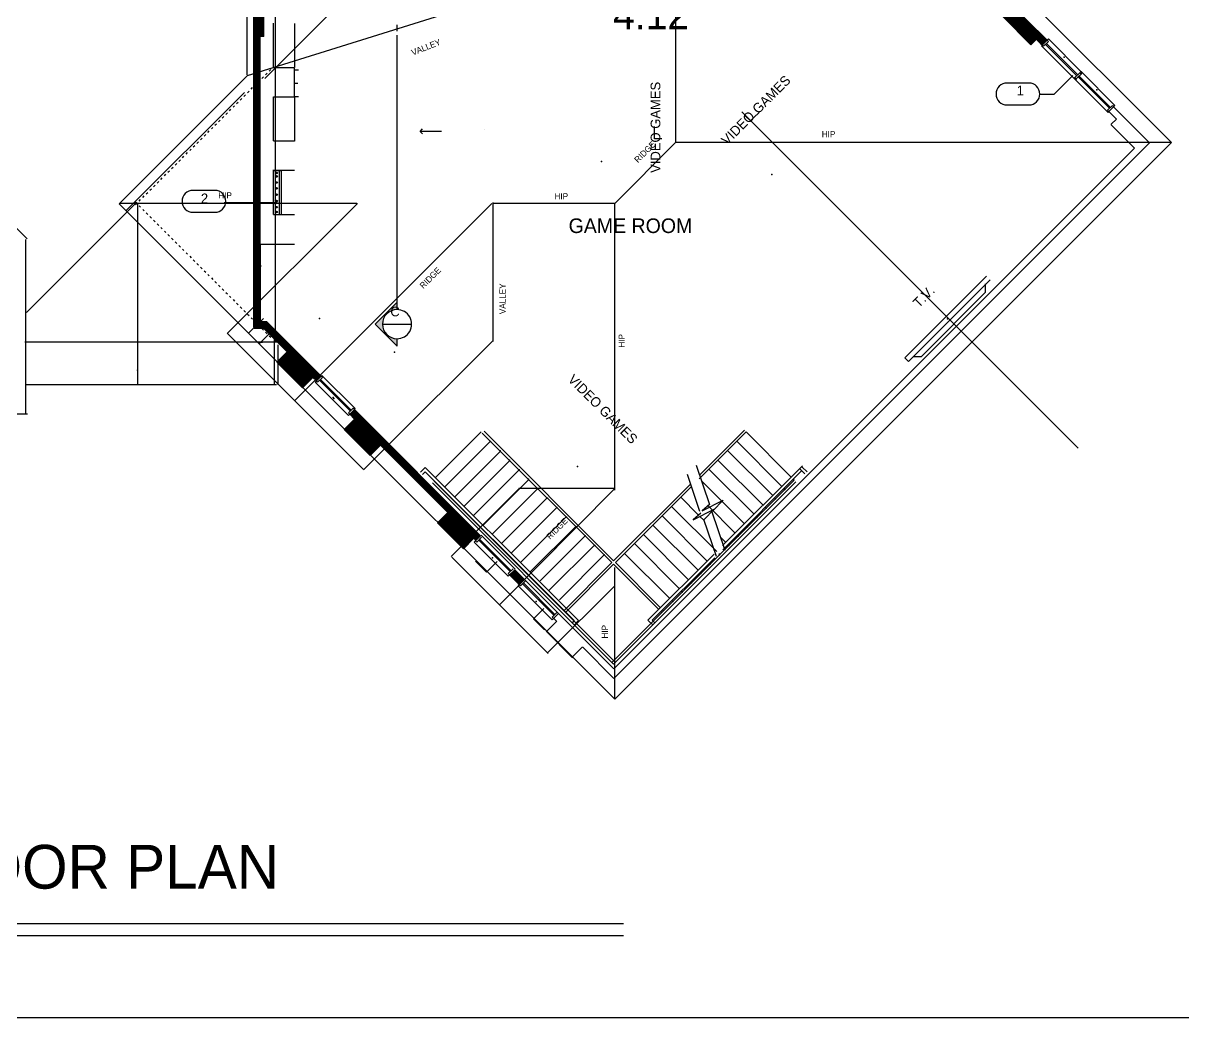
# Model space of a CAD drawing. Extents: x -92740 to -63661, y -15771 to -4391.
# Drawn here: x -81262 to -80308, y -7279 to -6461 of the extents above; entities that cross this region are included whole.
import ezdxf
from ezdxf.enums import TextEntityAlignment as Align

# ---------------------------------------------------------------- set-up
doc = ezdxf.new("R2010")
doc.units = 0
doc.header["$MEASUREMENT"] = 0
doc.linetypes.add('Dashed', pattern=[1, 0.3, -0.4, 0.3])
for name, color, linetype in [('1NOTES', 2, 'Continuous'), ('1PFNEW', 5, 'Continuous'), ('2NOTES', 1, 'Continuous'), ('B1NOTES', 2, 'Continuous'), ('B1WALLFILL', 1, 'Continuous'), ('B2CABINETS', 3, 'Continuous'), ('B2WALLFILL', 1, 'Continuous'), ('B2WINDOWS', 5, 'Continuous'), ('EXCABINETS', 8, 'Continuous'), ('EXDOORS', 3, 'Continuous'), ('EXWALLS', 1, 'Continuous'), ('EXWINDOW', 5, 'Continuous'), ('NEWALLS2', 1, 'Continuous'), ('NEWINDOW1', 5, 'Continuous'), ('ROOF', 1, 'Continuous'), ('ROOMNAME', 1, 'Continuous'), ('STAIR', 8, 'Continuous')]:
    doc.layers.add(name, color=color, linetype=linetype)
doc.styles.add('DCADTXTSTYLE1', font='AVG_TP')
pattern_1 = [(45, (0, 0), (-0.11048543456, 0.11048543456), []), (-45, (0, 0), (0.11048543456, 0.11048543456), [])]

msp = doc.modelspace()

# ---------------------------------------------------------------- hatches: boundary and pattern name
at = {"layer": '1PFNEW', "linetype": 'Continuous', "ltscale": 12}
msp.add_hatch(color=2, dxfattribs=at).paths.add_polyline_path([(-80954.5, -6726.5), (-80972.5, -6708.5), (-80954.5, -6690.5), (-80954.5, -6696.5, 1), (-80954.5, -6720.5)], flags=0)
at = {"layer": 'B1WALLFILL', "linetype": 'Continuous', "ltscale": 12}
h = msp.add_hatch(dxfattribs=at)
h.set_pattern_fill('ansi37', color=1, scale=0.15625, style=0, pattern_type=2)
h.set_pattern_definition(pattern_1)
h.paths.add_polyline_path([(-80453.3, -6441.8), (-80420.05, -6475.05), (-80424.29, -6479.29), (-80428.73, -6474.15), (-80433.33, -6478.74), (-80456.04, -6456.04), (-80451.65, -6451.23), (-80457.44, -6445.44)], flags=0)
h = msp.add_hatch(dxfattribs=at)
h.set_pattern_fill('ansi37', color=1, scale=0.15625, style=0, pattern_type=2)
h.set_pattern_definition(pattern_1)
h.paths.add_polyline_path([(-81029.95, -6746.09), (-81026.59, -6741.68)], flags=0)
h = msp.add_hatch(dxfattribs=at)
h.set_pattern_fill('ansi37', color=1, scale=0.15625, style=0, pattern_type=2)
h.set_pattern_definition(pattern_1)
h.paths.add_polyline_path([(-81014.21, -6761.83), (-81009.79, -6758.47)], flags=0)
at = {"layer": 'B2WALLFILL', "linetype": 'Continuous', "ltscale": 12}
h = msp.add_hatch(dxfattribs=at)
h.set_pattern_fill('ansi37', color=1, scale=0.15625, style=0, pattern_type=2)
h.set_pattern_definition(pattern_1)
h.paths.add_polyline_path([(-81064.5, -6279), (-81072, -6279), (-81072, -6712), (-81064, -6712), (-81044.75, -6731.25), (-81053, -6739.5), (-81053, -6740), (-81032.14, -6760.92), (-81023.62, -6752.39), (-81020.82, -6755.19), (-81016.93, -6751.31), (-81061.92, -6706.31), (-81067, -6706.31), (-81067, -6472), (-81064, -6472), (-81064, -6279)], flags=0)
h = msp.add_hatch(dxfattribs=at)
h.set_pattern_fill('ansi37', color=1, scale=0.15625, style=0, pattern_type=2)
h.set_pattern_definition(pattern_1)
h.paths.add_polyline_path([(-80989.56, -6778.68), (-80993.44, -6782.57), (-80989.37, -6786.64), (-80997.89, -6795.17), (-80976.64, -6816.42), (-80968.12, -6807.89), (-80912.67, -6863.34), (-80921.19, -6871.87), (-80899.94, -6893.12), (-80891.42, -6884.59), (-80890.26, -6885.76), (-80890.54, -6885.47), (-80889.67, -6886.34), (-80885.78, -6882.45)], flags=0)
h = msp.add_hatch(dxfattribs=at)
h.set_pattern_fill('ansi37', color=1, scale=0.15625, style=0, pattern_type=2)
h.set_pattern_definition(pattern_1)
h.paths.add_polyline_path([(-80858.06, -6910.72), (-80861.68, -6914.33), (-80854.03, -6922.53), (-80849.8, -6918.38)], flags=0)

# ---------------------------------------------------------------- linework, layer by layer
at = {"layer": '1NOTES', "color": 1, "linetype": 'Continuous', "ltscale": 12}
for p, q in [((-81733.75, -7201.27), (-80768.43, -7201.27)), ((-81733.75, -7211.19), (-80768.43, -7211.19))]:
    msp.add_line(p, q, dxfattribs=at)
at = {"layer": '1PFNEW', "color": 1, "linetype": 'Continuous', "ltscale": 12}
for p, q in [((-80954.5, -6467.5), (-80954.5, -6462.5)), ((-80954.5, -6696.5), (-80954.5, -6471)), ((-80935.5, -6550), (-80933.5, -6548)), ((-80935.5, -6550), (-80933.5, -6552)), ((-81053, -6608.5), (-81055, -6606.5)), ((-81053, -6608.5), (-81055, -6610.5))]:
    msp.add_line(p, q, dxfattribs=at)
at = {"layer": '1PFNEW', "color": 2, "linetype": 'Continuous', "ltscale": 12}
for p, q in [((-80414.25, -6519.25), (-80399, -6504)), ((-80426.25, -6519.25), (-80414.25, -6519.25)), ((-80918, -6550), (-80935.5, -6550)), ((-81096.5, -6608.5), (-81053, -6608.5)), ((-80954.5, -6690.5), (-80972.5, -6708.5)), ((-80954.5, -6696.5), (-80954.5, -6690.5)), ((-80972.5, -6708.5), (-80954.5, -6726.5)), ((-80966.5, -6708.5), (-80942.5, -6708.5)), ((-80954.5, -6726.5), (-80954.5, -6720.5))]:
    msp.add_line(p, q, dxfattribs=at)
for start, end in [(90, 269.99999), (269.99999, 450.00001)]:
    msp.add_arc((-80954.5, -6708.5), 12, start, end, dxfattribs=at)
at = {"layer": 'B1NOTES', "color": 1, "linetype": 'Continuous', "ltscale": 18}
for p, q in [((-80435.01, -6510.25), (-80453.01, -6510.25)), ((-80426.01, -6519.25), (-80426.01, -6519.25)), ((-80453.01, -6528.25), (-80435.01, -6528.25)), ((-80882.26, -6548.5), (-80882.26, -6548.5)), ((-81104.26, -6598.5), (-81122.26, -6598.5)), ((-81122.26, -6616.5), (-81104.26, -6616.5)), ((-81095.26, -6607.5), (-81095.26, -6607.5))]:
    msp.add_line(p, q, dxfattribs=at)
for centre, start, end in [((-80453.01, -6519.25), 90, 180), ((-80435.01, -6519.25), 0, 90), ((-80453.01, -6519.25), 180, 269.99999), ((-80435.01, -6519.25), 269.99999, 360), ((-81122.26, -6607.5), 90, 180), ((-81104.26, -6607.5), 0, 90), ((-81122.26, -6607.5), 180, 269.99999), ((-81104.26, -6607.5), 269.99999, 360)]:
    msp.add_arc(centre, 9, start, end, dxfattribs=at)
at = {"layer": 'B2CABINETS', "color": 3, "linetype": 'Continuous', "ltscale": 12}
for p, q in [((-81056.05, -6582.14), (-81049.67, -6582.14)), ((-81051.09, -6618.28), (-81051.09, -6582.14)), ((-81049.67, -6582.14), (-81049.67, -6618.52))]:
    msp.add_line(p, q, dxfattribs=at)
for centre in [(-81053.49, -6584.2), (-81053.49, -6587.04), (-81053.49, -6592), (-81053.49, -6596.9), (-81053.49, -6602.1), (-81053.49, -6607.18), (-81053.49, -6612.32), (-81053.49, -6616.33)]:
    msp.add_circle(centre, 0.65, dxfattribs=at)
at = {"layer": 'B2WALLFILL', "color": 1, "linetype": 'Continuous', "ltscale": 12}
msp.add_point((-80956.5, -6731.5), dxfattribs=at)
at = {"layer": 'B2WINDOWS', "color": 5, "linetype": 'Continuous', "ltscale": 12}
for p, q in [((-80423.94, -6478.94), (-80424.65, -6479.64)), ((-80424.65, -6479.64), (-80396.75, -6507.55)), ((-80422.88, -6480), (-80423.94, -6478.94)), ((-80418.99, -6476.11), (-80422.88, -6480)), ((-80421.29, -6478.41), (-80395.51, -6504.19)), ((-80420.58, -6477.7), (-80394.8, -6503.48)), ((-80420.05, -6475.05), (-80418.99, -6473.99)), ((-80418.99, -6476.11), (-80420.05, -6475.05)), ((-80418.99, -6473.99), (-80391.09, -6501.89)), ((-80393.21, -6501.89), (-80397.1, -6505.78)), ((-80393.21, -6501.89), (-80392.15, -6500.83)), ((-80393.21, -6501.89), (-80392.15, -6502.95)), ((-80392.15, -6502.95), (-80393.21, -6501.89)), ((-80392.15, -6500.83), (-80364.24, -6528.73)), ((-80392.15, -6502.95), (-80391.09, -6501.89)), ((-80397.1, -6505.78), (-80397.81, -6506.49)), ((-80397.81, -6506.49), (-80369.9, -6534.39)), ((-80397.1, -6505.78), (-80396.04, -6506.84)), ((-80396.04, -6506.84), (-80397.1, -6505.78)), ((-80396.04, -6506.84), (-80396.75, -6507.55)), ((-80392.15, -6502.95), (-80396.04, -6506.84)), ((-80394.45, -6505.25), (-80368.66, -6531.03)), ((-80393.74, -6504.54), (-80367.96, -6530.32)), ((-80366.37, -6528.73), (-80370.26, -6532.62)), ((-80366.37, -6528.73), (-80365.31, -6529.79)), ((-80365.31, -6529.79), (-80364.24, -6528.73)), ((-80370.26, -6532.62), (-80369.19, -6533.68)), ((-80369.19, -6533.68), (-80369.9, -6534.39)), ((-80885.25, -6881.93), (-80857.26, -6909.92)), ((-80889.94, -6886.62), (-80891, -6887.68)), ((-80891, -6887.68), (-80863.01, -6915.67)), ((-80888.88, -6887.68), (-80889.94, -6886.62)), ((-80888.88, -6887.68), (-80884.99, -6883.79)), ((-80887.29, -6886.09), (-80861.42, -6911.96)), ((-80886.58, -6885.38), (-80860.71, -6911.25)), ((-80863.01, -6913.55), (-80859.12, -6909.66)), ((-80863.01, -6913.55), (-80861.95, -6914.61)), ((-80861.95, -6914.61), (-80863.01, -6915.67)), ((-80852.93, -6923.63), (-80849.04, -6919.74)), ((-80824.76, -6947.2), (-80850.63, -6921.33)), ((-80821.81, -6946.37), (-80849.8, -6918.38)), ((-80853.99, -6922.57), (-80855.05, -6923.63)), ((-80827.06, -6951.62), (-80855.05, -6923.63)), ((-80852.93, -6923.63), (-80853.99, -6922.57)), ((-80825.47, -6947.91), (-80851.34, -6922.04)), ((-80827.06, -6949.5), (-80823.17, -6945.61)), ((-80827.06, -6949.5), (-80826, -6950.56)), ((-80826, -6950.56), (-80827.06, -6951.62))]:
    msp.add_line(p, q, dxfattribs=at)
for p in [(-80406.1, -6489), (-80394.27, -6504.79), (-80379.26, -6515.84), (-80875.94, -6900.61), (-80839.99, -6936.56)]:
    msp.add_point(p, dxfattribs=at)
at = {"layer": 'EXCABINETS', "color": 8, "linetype": 'Continuous', "ltscale": 12}
for p, q in [((-81038.69, -6461.21), (-81038.69, -6497.5)), ((-81038.69, -6521.71), (-81038.69, -6558)), ((-81035.48, -6521.71), (-81038.48, -6521.71))]:
    msp.add_line(p, q, dxfattribs=at)
at = {"layer": 'EXCABINETS', "color": 9, "linetype": 'Dashed', "ltscale": 3}
msp.add_line((-81035.69, -6499.71), (-81038.69, -6499.71), dxfattribs=at)
at = {"layer": 'EXCABINETS', "color": 8, "linetype": 'Continuous', "ltscale": 3}
for p, q in [((-81035.48, -6499.71), (-81038.48, -6499.71)), ((-81035.98, -6510.71), (-81038.98, -6510.71))]:
    msp.add_line(p, q, dxfattribs=at)
at = {"layer": 'EXDOORS', "color": 3, "linetype": 'Continuous', "ltscale": 12}
for p, q in [((-81072.31, -6660), (-81072.31, -6661.5)), ((-81066.81, -6660), (-81066.81, -6661.5)), ((-81072.31, -6699), (-81072.31, -6697.5)), ((-81066.81, -6699), (-81066.81, -6697.5))]:
    msp.add_line(p, q, dxfattribs=at)
at = {"layer": 'EXWALLS', "color": 2, "linetype": 'Continuous', "ltscale": 12}
msp.add_line((-80670.94, -6534.01), (-80394.53, -6810.42), dxfattribs=at)
at = {"layer": 'EXWALLS', "color": 12, "linetype": 'Continuous', "ltscale": 12}
for p, q in [((-80668.19, -6537.19), (-80663.95, -6541.44)), ((-80663.95, -6541.44), (-80661.12, -6538.61)), ((-80661.12, -6538.61), (-80656.88, -6534.37)), ((-80742.83, -6552.1), (-80742.83, -6546.1)), ((-80742.83, -6556.1), (-80742.83, -6552.1)), ((-80736.83, -6556.1), (-80742.83, -6556.1))]:
    msp.add_line(p, q, dxfattribs=at)
at = {"layer": 'EXWALLS', "color": 7, "linetype": 'Continuous', "ltscale": 12}
for p, q in [((-80469.81, -6668.99), (-80536.96, -6736.15)), ((-80533.96, -6739.15), (-80466.8, -6672)), ((-80523.43, -6735.14), (-80470.56, -6682.27)), ((-80470.56, -6682.27), (-80470.56, -6675.25)), ((-80536.96, -6736.15), (-80533.96, -6739.15)), ((-80529.95, -6735.14), (-80523.43, -6735.14))]:
    msp.add_line(p, q, dxfattribs=at)
msp.add_point((-80501.88, -6704.07), dxfattribs=at)
at = {"layer": 'EXWINDOW', "color": 5, "linetype": 'Continuous', "ltscale": 12}
for p in [(-80786.44, -6574.65), (-80646.23, -6585.39), (-81018.33, -6703.93), (-80806.23, -6825.52)]:
    msp.add_point(p, dxfattribs=at)
at = {"layer": 'NEWALLS2', "color": 1, "linetype": 'Continuous', "ltscale": 12}
for p, q in [((-81072.31, -6711.01), (-81072.31, -6279)), ((-80420.05, -6475.05), (-80453.3, -6441.8)), ((-81056.18, -6497.18), (-81056.18, -6461.03)), ((-80433.33, -6478.74), (-80456.25, -6455.83)), ((-80428.73, -6474.15), (-80433.33, -6478.74)), ((-80423.94, -6478.94), (-80428.73, -6474.15)), ((-80423.94, -6478.94), (-80420.05, -6475.05)), ((-81056.15, -6497.38), (-81038.78, -6497.38)), ((-81038.7, -6521.5), (-81038.7, -6498)), ((-80397.1, -6505.78), (-80393.21, -6501.89)), ((-80393.21, -6501.89), (-80392.15, -6502.95)), ((-80397.1, -6505.78), (-80396.04, -6506.84)), ((-80396.04, -6506.84), (-80392.15, -6502.95)), ((-81056.18, -6557.78), (-81056.18, -6521.63)), ((-81056.15, -6521.65), (-81038.78, -6521.65)), ((-80369.19, -6533.68), (-80365.31, -6529.79)), ((-80335.8, -6559.3), (-80365.31, -6529.79)), ((-80363.06, -6539.82), (-80369.19, -6533.68)), ((-80363.06, -6539.82), (-80367.37, -6544.13)), ((-80348.17, -6563.9), (-80367.65, -6544.42)), ((-81056.15, -6557.8), (-81038.78, -6557.8)), ((-80776.27, -6999.77), (-80335.8, -6559.3)), ((-80776.27, -6991.99), (-80348.17, -6563.9)), ((-81056.18, -6618.26), (-81056.18, -6581.64)), ((-81056.15, -6581.9), (-81038.78, -6581.9)), ((-81056.15, -6618.28), (-81038.78, -6618.28)), ((-81066.81, -6706.04), (-81066.81, -6642.47)), ((-81066.7, -6642.61), (-81038.78, -6642.61)), ((-81072.31, -6711.01), (-81065, -6711.01)), ((-81067, -6706.31), (-81061.92, -6706.31)), ((-81044.76, -6731.26), (-81065, -6711.01)), ((-81053.41, -6714.82), (-81061.92, -6706.31)), ((-81053.41, -6714.82), (-81016.93, -6751.31)), ((-81032.14, -6760.92), (-81053.28, -6739.78)), ((-81053.01, -6739.51), (-81045.26, -6731.76)), ((-81032.14, -6760.92), (-81023.62, -6752.39)), ((-81023.62, -6752.39), (-81020.82, -6755.19)), ((-81016.93, -6751.31), (-81020.82, -6755.19)), ((-80989.56, -6778.68), (-80993.44, -6782.57)), ((-80989.56, -6778.68), (-80885.78, -6882.45)), ((-80997.89, -6795.17), (-80989.37, -6786.64)), ((-80993.44, -6782.57), (-80989.37, -6786.64)), ((-80976.64, -6816.42), (-80997.89, -6795.17)), ((-80976.62, -6816.39), (-80968.12, -6807.89)), ((-80968.12, -6807.89), (-80912.67, -6863.34)), ((-80921.19, -6871.87), (-80912.67, -6863.34)), ((-80899.94, -6893.12), (-80921.19, -6871.87)), ((-80886.05, -6882.73), (-80889.94, -6886.62)), ((-80899.94, -6893.12), (-80891.42, -6884.59)), ((-80891.42, -6884.59), (-80889.67, -6886.34)), ((-80858.06, -6910.72), (-80861.95, -6914.61)), ((-80857.79, -6910.45), (-80849.83, -6918.4)), ((-80854.03, -6922.53), (-80861.95, -6914.61)), ((-80861.68, -6914.33), (-80853.72, -6922.29)), ((-80850.1, -6918.68), (-80853.99, -6922.57)), ((-80822.11, -6946.67), (-80826, -6950.56)), ((-80825.76, -6950.25), (-80823.01, -6953.01)), ((-80821.84, -6946.4), (-80776.26, -6991.98)), ((-80831.86, -6961.42), (-80827.48, -6957.03)), ((-80827.86, -6957.42), (-80823.48, -6953.03)), ((-80831.75, -6961.31), (-80810.28, -6982.78)), ((-80810.62, -6982.39), (-80802.12, -6973.89)), ((-80801.87, -6974.14), (-80776.26, -6999.76))]:
    msp.add_line(p, q, dxfattribs=at)
at = {"layer": 'NEWINDOW1', "color": 5, "linetype": 'Continuous', "ltscale": 12}
for p, q in [((-81020.82, -6755.19), (-81021.88, -6756.26)), ((-80994.51, -6783.63), (-81021.88, -6756.26)), ((-81019.76, -6756.26), (-81020.82, -6755.19)), ((-81019.76, -6756.26), (-81015.87, -6752.37)), ((-80992.91, -6779.91), (-81018.16, -6754.66)), ((-80992.21, -6779.21), (-81017.46, -6753.96)), ((-81016.93, -6751.31), (-81016.22, -6750.6)), ((-81015.87, -6752.37), (-81016.93, -6751.31)), ((-80988.85, -6777.97), (-81016.22, -6750.6)), ((-80994.51, -6781.51), (-80990.62, -6777.62)), ((-80990.62, -6777.62), (-80989.56, -6778.68)), ((-80989.56, -6778.68), (-80988.85, -6777.97)), ((-80994.51, -6781.51), (-80993.44, -6782.57)), ((-80993.44, -6782.57), (-80994.51, -6783.63))]:
    msp.add_line(p, q, dxfattribs=at)
for p in [(-81007.13, -6768.88), (-81006.49, -6769.52)]:
    msp.add_point(p, dxfattribs=at)
at = {"layer": 'ROOF', "color": 8, "linetype": 'Continuous', "ltscale": 12}
for p, q in [((-81054.32, -6722.98), (-81054.32, -6027.65)), ((-81318.92, -6578.04), (-81258.68, -6638.29)), ((-81259.03, -6698.88), (-81168.31, -6608.16)), ((-81167.61, -6758.42), (-81167.61, -6608.87)), ((-81259.74, -6782.52), (-81259.74, -6639.02)), ((-81055.53, -6717.34), (-81055.53, -6758.42)), ((-81260.45, -6723.17), (-81066.32, -6723.17)), ((-81066.32, -6723.17), (-81054.51, -6723.17)), ((-81063.4, -6723.17), (-81051.58, -6723.17)), ((-81052.6, -6725.53), (-81052.6, -6758.42)), ((-81053.5, -6758.42), (-81259.74, -6758.42)), ((-81258.33, -6782.52), (-81375.98, -6782.52))]:
    msp.add_line(p, q, dxfattribs=at)
at = {"layer": 'ROOF', "color": 1, "linetype": 'Continuous', "ltscale": 12}
for p, q in [((-80317.76, -6559.19), (-80725.5, -6151.45)), ((-80725.5, -6151.45), (-80725.5, -6559.19)), ((-81078.02, -6267.16), (-81078.02, -6503.5)), ((-81077.53, -6504.02), (-80897.42, -6447.77)), ((-81077.75, -6504.25), (-81183.02, -6609.52)), ((-81080.05, -6517.89), (-81177.35, -6615.19)), ((-80775.56, -7016.98), (-80317.76, -6559.19)), ((-80725.5, -6559.19), (-80775.56, -6609.24)), ((-80317.76, -6559.19), (-80725.5, -6559.19)), ((-81078.02, -6714.52), (-81183.02, -6609.52)), ((-80987.5, -6609.24), (-81182.75, -6609.24)), ((-81094.04, -6716.27), (-80987.01, -6609.24)), ((-81038.75, -6771.55), (-80876.44, -6609.24)), ((-80875.78, -6608.58), (-80875.78, -6722.65)), ((-80775.56, -6609.24), (-80875, -6609.24)), ((-80775.56, -6845), (-80775.56, -6609.24)), ((-81065.24, -6711.64), (-81063.93, -6711.64)), ((-80982.24, -6827.79), (-81093.9, -6716.13)), ((-81068.9, -6723.64), (-81078.02, -6714.52)), ((-81065.24, -6723.64), (-81068.9, -6723.64)), ((-81068.9, -6723.64), (-80775.56, -7016.98)), ((-80964.72, -6811.03), (-80876.06, -6722.37)), ((-80981.97, -6828.28), (-80959.25, -6805.56)), ((-80854.32, -6843.85), (-80909.97, -6899.5)), ((-80775.45, -6843.73), (-80870.59, -6939.58)), ((-80775.45, -6843.73), (-80854.44, -6843.73)), ((-80909.37, -6900.1), (-80830.17, -6979.3)), ((-80775.56, -7016.98), (-80775.56, -6908.5)), ((-80775.56, -6923.65), (-80830.69, -6978.78))]:
    msp.add_line(p, q, dxfattribs=at)
at = {"layer": 'ROOF', "color": 2, "linetype": 'Continuous', "ltscale": 12}
msp.add_line((-80836.05, -6279.3), (-81063.21, -6506.46), dxfattribs=at)
at = {"layer": 'ROOF', "color": 10, "linetype": 'Dashed', "ltscale": 6}
for p, q in [((-81169.54, -6610.33), (-81058.27, -6499.05)), ((-81169.54, -6608.16), (-81058.27, -6719.44))]:
    msp.add_line(p, q, dxfattribs=at)
at = {"layer": 'ROOF', "color": 15, "linetype": 'Continuous', "ltscale": 12}
for p, q in [((-81064.4, -6703.87), (-81076.54, -6716.01)), ((-81055.78, -6712.49), (-81067.91, -6724.63)), ((-80979.54, -6788.73), (-80991.68, -6800.87)), ((-80970.92, -6797.35), (-80983.06, -6809.49)), ((-80802.85, -6843.73), (-80853.72, -6843.73)), ((-80880.83, -6912.33), (-80889.88, -6903.29)), ((-80872.27, -6903.77), (-80880.83, -6912.33)), ((-80833.84, -6942.2), (-80842.41, -6950.76)), ((-80842.41, -6950.76), (-80833.36, -6959.81))]:
    msp.add_line(p, q, dxfattribs=at)
at = {"layer": 'ROOF', "color": 8, "linetype": 'Continuous', "ltscale": 12}
msp.add_point((-81168, -6746.33), dxfattribs=at)
at = {"layer": 'ROOMNAME', "color": 103, "linetype": 'Continuous', "ltscale": 1.51875}
msp.add_line((-79969.01, -7278.9), (-82008.45, -7278.9), dxfattribs=at)
at = {"layer": 'STAIR', "color": 8, "linetype": 'Continuous', "ltscale": 12}
for p, q in [((-80922.88, -6834.65), (-80885.32, -6797.09)), ((-80776.41, -6903.17), (-80882.96, -6796.62)), ((-80706.01, -6835.6), (-80667.5, -6797.09)), ((-80705.83, -6832.58), (-80668.92, -6795.67)), ((-80630.39, -6834.2), (-80667.5, -6797.09)), ((-80915.32, -6842.21), (-80877.76, -6804.65)), ((-80777.83, -6904.59), (-80884.38, -6798.04)), ((-80638.07, -6841.88), (-80675.18, -6804.77)), ((-80907.06, -6850.48), (-80869.5, -6812.92)), ((-80645.63, -6849.44), (-80682.74, -6812.33)), ((-80935.27, -6830.3), (-80931.25, -6826.28)), ((-80931.25, -6826.28), (-80826.96, -6930.58)), ((-80899.38, -6858.16), (-80861.82, -6820.6)), ((-80708.57, -6824.51), (-80697.56, -6856.87)), ((-80653.54, -6857.36), (-80690.65, -6820.24)), ((-80686.79, -6890.6), (-80621.2, -6825.01)), ((-80621.34, -6826.05), (-80617.44, -6829.95)), ((-80933.5, -6832.07), (-80931.25, -6829.82)), ((-80931.25, -6829.82), (-80820.79, -6940.28)), ((-80891.7, -6865.84), (-80854.14, -6828.28)), ((-80716.02, -6831.95), (-80705.69, -6862.29)), ((-80660.99, -6864.8), (-80698.1, -6827.69)), ((-80686.61, -6893.96), (-80621.56, -6828.9)), ((-80623.11, -6827.82), (-80619.21, -6831.71)), ((-80776.41, -6988.02), (-80925.39, -6839.05)), ((-80924.92, -6836.68), (-80924.65, -6836.42)), ((-80775, -6986.6), (-80923.97, -6837.63)), ((-80917.36, -6844.24), (-80917.09, -6843.98)), ((-80883.79, -6873.75), (-80846.23, -6836.19)), ((-80876.23, -6881.31), (-80838.67, -6843.75)), ((-80777.83, -6986.6), (-80627.91, -6836.68)), ((-80776.41, -6988.02), (-80626.49, -6838.1)), ((-80776.41, -6903.17), (-80713.27, -6840.02)), ((-80775, -6904.59), (-80712.55, -6842.14)), ((-80668.9, -6872.71), (-80704.17, -6837.44)), ((-80635.59, -6844.36), (-80636.3, -6843.65)), ((-80627.91, -6836.68), (-80628.62, -6835.97)), ((-80909.09, -6852.51), (-80908.82, -6852.25)), ((-80868.78, -6889.22), (-80830.99, -6851.43)), ((-80706.81, -6865.28), (-80721.25, -6850.84)), ((-80703.61, -6862.08), (-80686.25, -6853.22)), ((-80686.25, -6853.22), (-80694.75, -6862.08)), ((-80901.41, -6860.19), (-80901.15, -6859.93)), ((-80860.75, -6896.79), (-80823.19, -6859.23)), ((-80691.7, -6895.51), (-80728.81, -6858.4)), ((-80711.05, -6869.52), (-80693.69, -6860.66)), ((-80704.68, -6863.85), (-80711.05, -6869.52)), ((-80697.23, -6856.41), (-80703.61, -6862.08)), ((-80693.69, -6860.66), (-80702.2, -6869.52)), ((-80676.46, -6880.27), (-80699.31, -6857.42)), ((-80696.07, -6862.01), (-80685.06, -6894.37)), ((-80651.06, -6859.84), (-80651.78, -6859.12)), ((-80893.73, -6867.87), (-80893.47, -6867.6)), ((-80852.95, -6904.58), (-80815.39, -6867.02)), ((-80707.05, -6910.87), (-80744.17, -6873.76)), ((-80699.49, -6903.31), (-80736.61, -6866.2)), ((-80702.03, -6870.06), (-80705.75, -6866.34)), ((-80702.52, -6868.95), (-80692.19, -6899.29)), ((-80658.51, -6867.28), (-80659.22, -6866.57)), ((-80885.82, -6875.78), (-80885.55, -6875.52)), ((-80844.8, -6912.02), (-80807.6, -6874.82)), ((-80836.89, -6919.7), (-80799.8, -6882.61)), ((-80714.85, -6918.66), (-80751.96, -6881.55)), ((-80673.98, -6882.75), (-80674.69, -6882.04)), ((-80666.42, -6875.19), (-80667.13, -6874.48)), ((-80829.68, -6927.62), (-80792.24, -6890.17)), ((-80722.29, -6926.1), (-80759.4, -6888.99)), ((-80684.14, -6887.95), (-80688.44, -6883.65)), ((-80681.66, -6890.43), (-80682.37, -6889.72)), ((-80821.06, -6935.06), (-80784.21, -6898.21)), ((-80730.33, -6934.14), (-80767.44, -6897.03)), ((-80748.18, -6951.99), (-80693.7, -6897.51)), ((-80744.65, -6951.99), (-80693.17, -6900.52)), ((-80689.22, -6897.99), (-80689.93, -6897.28)), ((-80817.42, -6944.18), (-80777.83, -6904.59)), ((-80816, -6945.59), (-80776.41, -6906)), ((-80739.3, -6943.11), (-80776.41, -6906)), ((-80737.89, -6941.7), (-80775, -6904.59)), ((-80697.01, -6905.79), (-80697.73, -6905.07)), ((-80712.37, -6921.14), (-80713.08, -6920.43)), ((-80704.57, -6913.35), (-80705.29, -6912.63)), ((-80826.96, -6930.58), (-80805.21, -6952.32)), ((-80719.81, -6928.58), (-80720.52, -6927.87)), ((-80820.79, -6940.28), (-80808.75, -6952.32)), ((-80727.84, -6936.62), (-80728.56, -6935.9)), ((-80736.82, -6945.59), (-80737.53, -6944.88)), ((-80735.4, -6944.18), (-80736.12, -6943.46)), ((-80808.75, -6952.32), (-80810.76, -6954.34)), ((-80805.21, -6952.32), (-80808.99, -6956.1)), ((-80744.05, -6956.13), (-80748.18, -6951.99)), ((-80742.28, -6954.36), (-80744.65, -6951.99))]:
    msp.add_line(p, q, dxfattribs=at)
for p in [(-80877.55, -6804.87), (-80869.77, -6812.65), (-80861.99, -6820.43), (-80854.21, -6828.21), (-80846.43, -6835.99), (-80838.65, -6843.77), (-80635.59, -6844.36), (-80830.87, -6851.55), (-80643.27, -6852.04), (-80823.09, -6859.33), (-80650.95, -6859.72), (-80815.31, -6867.11), (-80658.62, -6867.4), (-80807.53, -6874.89), (-80799.75, -6882.67), (-80673.98, -6882.75), (-80666.3, -6875.07), (-80791.97, -6890.44), (-80681.66, -6890.43), (-80784.19, -6898.22), (-80689.34, -6898.11), (-80697.01, -6905.79), (-80712.37, -6921.14), (-80704.69, -6913.46), (-80720.05, -6928.82), (-80727.73, -6936.5)]:
    msp.add_point(p, dxfattribs=at)

# ---------------------------------------------------------------- texts
at = {"layer": '1NOTES', "color": 1, "linetype": 'Continuous', "ltscale": 12, "style": 'DCADTXTSTYLE1'}
msp.add_text('SECOND LEVEL FLOOR PLAN', height=36, dxfattribs=at).set_placement((-81739.02, -7183.49), align=Align.BOTTOM_LEFT)
at = {"layer": '1PFNEW', "color": 1, "linetype": 'Continuous', "ltscale": 12, "style": 'DCADTXTSTYLE1'}
msp.add_text('C', height=8, dxfattribs=at).set_placement((-80960, -6704.5), align=Align.BOTTOM_LEFT)
at = {"layer": '2NOTES', "color": 1, "linetype": 'Continuous', "ltscale": 12, "style": 'DCADTXTSTYLE1'}
msp.add_text('GAME ROOM', height=12, dxfattribs=at).set_placement((-80813.42, -6637.16), align=Align.BOTTOM_LEFT)
at = {"layer": 'B1NOTES', "color": 3, "linetype": 'Continuous', "ltscale": 12, "style": 'DCADTXTSTYLE1'}
msp.add_text('VIDEO GAMES', height=8, rotation=450, dxfattribs=at).set_placement((-80746.02, -6584.11), align=Align.TOP_LEFT)
for s, p in [('VIDEO GAMES', (-80681.5, -6563.5)), ('T.V.', (-80523.75, -6697.25))]:
    msp.add_text(s, height=8, rotation=45, dxfattribs=at).set_placement(p, align=Align.BOTTOM_LEFT)
for s, p in [('1', (-80445.01, -6522.75)), ('2', (-81115.76, -6611.5))]:
    msp.add_text(s, height=8, dxfattribs=at).set_placement(p, align=Align.BOTTOM_LEFT)
msp.add_text('VIDEO GAMES', height=8, rotation=315, dxfattribs=at).set_placement((-80756, -6802), align=Align.TOP_RIGHT)
at = {"layer": 'ROOF', "color": 15, "linetype": 'Continuous', "ltscale": 12, "style": 'DCADTXTSTYLE1'}
msp.add_text('4:12', height=24, dxfattribs=at).set_placement((-80776.82, -6473.14), align=Align.BOTTOM_LEFT)
at = {"layer": 'ROOF', "color": 3, "linetype": 'Continuous', "ltscale": 12, "style": 'DCADTXTSTYLE1'}
msp.add_text('VALLEY', height=5, rotation=381.44768, dxfattribs=at).set_placement((-80919.91, -6473.84), align=Align.TOP_RIGHT)
for p in [(-80605.29, -6556.28), (-81101.42, -6606.6), (-80825.01, -6607.31)]:
    msp.add_text('HIP', height=5, dxfattribs=at).set_placement(p, align=Align.BOTTOM_LEFT)
for s, rotation, p in [('RIDGE', 45, (-80755.37, -6577.26)), ('RIDGE', 45, (-80931.85, -6680.74)), ('VALLEY', 90, (-80863.81, -6700.3)), ('HIP', 90, (-80765.82, -6727.78)), ('RIDGE', 45, (-80827.66, -6886.99)), ('HIP', 90, (-80779.65, -6967))]:
    msp.add_text(s, height=5, rotation=rotation, dxfattribs=at).set_placement(p, align=Align.BOTTOM_LEFT)

doc.saveas('drawing.dxf')
